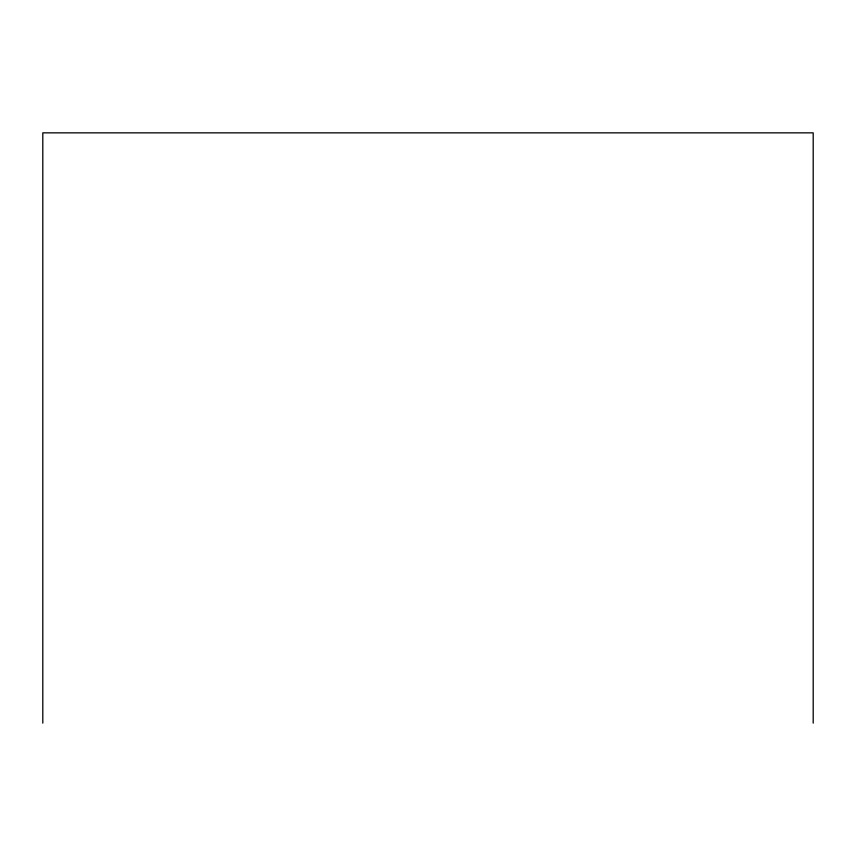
<?xml version="1.0" encoding="UTF-8"?>
<svg xmlns="http://www.w3.org/2000/svg" width="856" height="856" viewBox="0 0 856 856"><rect width="100%" height="100%" fill="white"/><g stroke="black" fill="none" stroke-linecap="round" stroke-linejoin="round"><path stroke-width="1.28" d="M813.2 723.149L813.2 132.851L42.8 132.851L42.8 723.149"/></g></svg>
